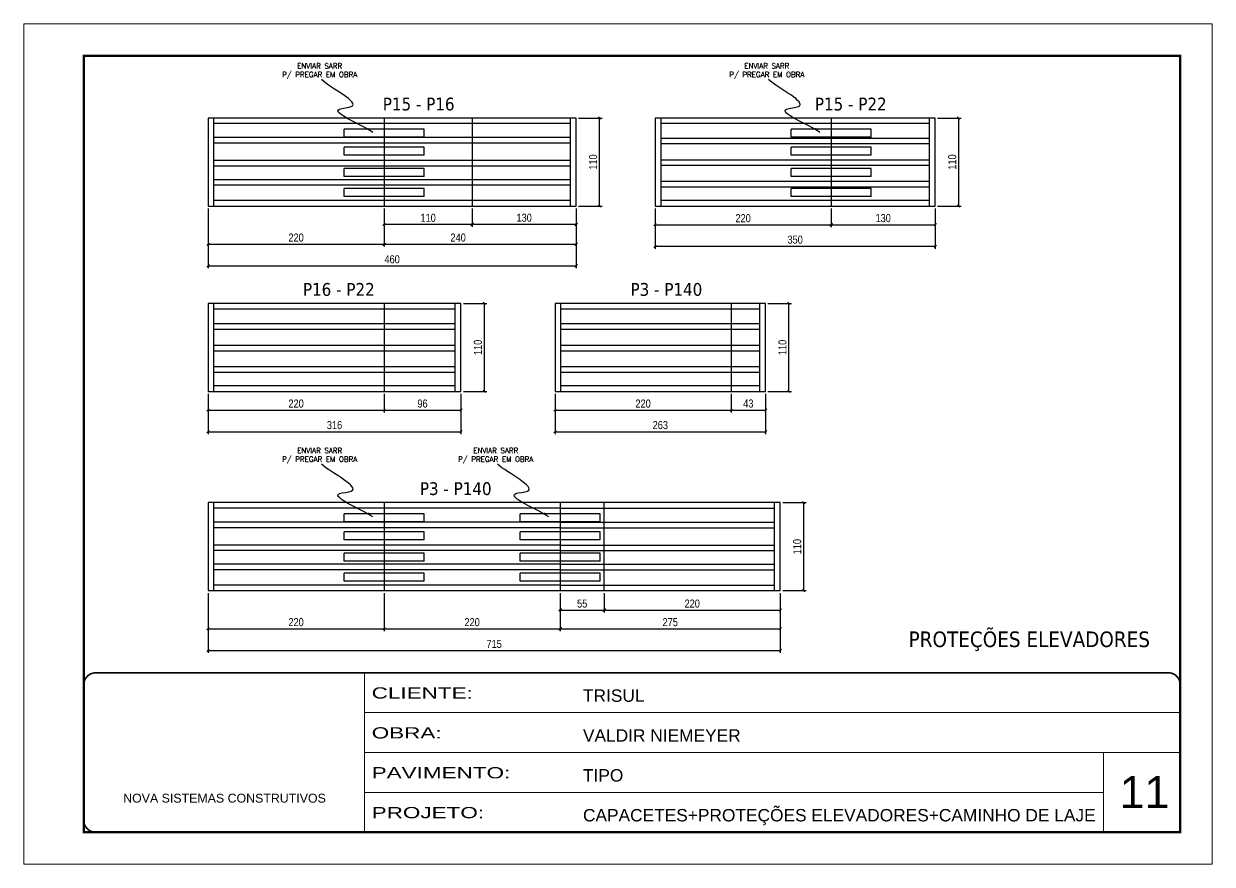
# Model space of a CAD drawing. Extents: x 2451 to 8691, y 515 to 3859.
# Drawn here: x 5621 to 7106, y 515 to 1565 of the extents above; entities that cross this region are included whole.
import ezdxf

# ---------------------------------------------------------------- set-up
doc = ezdxf.new("R2010")
doc.units = 0
doc.linetypes.add('CONTINUO', pattern=[0])
doc.linetypes.add('DASHED', pattern=[0.75, 0.5, -0.25])
for name, color, linetype, lineweight in [('CARIMBO', 255, 'Continuous', 9), ('Folhas', 255, 'Continuous', 9), ('SARRAFO DE PRESSAO', 251, 'DASHED', 9)]:
    doc.layers.add(name, color=color, linetype=linetype, lineweight=lineweight)
for name, color, linetype in [('COTA', 241, 'Continuous'), ('NOMENCLATURA', 7, 'Continuous'), ('Painéis', 200, 'Continuous'), ('PDF_Text', 7, 'Continuous'), ('SARR_2.2x10', 60, 'Continuous'), ('SARR_2.2x7', 40, 'Continuous')]:
    doc.layers.add(name, color=color, linetype=linetype)
doc.styles.add('ARIAL', font='arial.ttf')
doc.styles.add('COTA TECNICA', font='techl___.ttf', dxfattribs={"height": 10})
doc.styles.add('PDF Tahoma', font='tahoma.ttf')
doc.styles.add('ROMANC', font='techb___.ttf', dxfattribs={"height": 2.5})
doc.styles.add('ROMANS', font='romans.shx')
doc.styles.add('ROMAS860', font='ROMAS860.SHX')
doc.styles.add('Tecnologia', font='')
doc.styles.get('Tecnologia').set_extended_font_data('Forgotten Futurist')
doc.dimstyles.new('cota', dxfattribs={"dimtxt": 8.5, "dimasz": 6, "dimexe": 2, "dimexo": 2, "dimgap": 3, "dimtad": 1, "dimdec": 1, "dimzin": 9, "dimdsep": 46, "dimtxsty": 'ROMAS860', "dimblk": 'ARCHTICK', "dimcen": 0.09, "dimclrd": 241, "dimclre": 241, "dimclrt": 2, "dimadec": 0, "dimazin": 2, "dimtfac": 1, "dimtdec": 1, "dimtix": 1, "dimtmove": 0, "dimatfit": 2, "dimfxl": 1, "dimtolj": 1, "dimtzin": 0, "dimlwd": -1, "dimlwe": -1, "dimarcsym": 0})
doc.dimstyles.new('PAINEL', dxfattribs={"dimtxt": 10, "dimasz": 3, "dimexe": 3, "dimexo": 3, "dimgap": 3, "dimtad": 1, "dimdec": 1, "dimzin": 12, "dimdsep": 46, "dimtxsty": 'COTA TECNICA', "dimblk1": 'OBLIQUE', "dimblk2": 'OBLIQUE', "dimsah": 1, "dimcen": 0.9, "dimclrd": 4, "dimclre": 4, "dimclrt": 240, "dimadec": 1, "dimazin": 3, "dimtfac": 1, "dimtdec": 1, "dimtmove": 0, "dimatfit": 3, "dimfxl": 1, "dimtolj": 1, "dimtzin": 12, "dimarcsym": 0})

# ---------------------------------------------------------------- blocks, each defined once
blk = doc.blocks.new('9999999999')
at = {"color": 30, "linetype": 'CONTINUO'}
for p, q in [((98564.6, 34230.2), (98564.6, 34429.4)), ((98564.6, 34379.6), (99584, 34379.6)), ((98564.6, 34329.8), (99488, 34329.8)), ((99584, 34329.8), (99488, 34329.8)), ((99488, 34329.8), (99488, 34230.2)), ((98564.6, 34280), (99488, 34280))]:
    blk.add_line(p, q, dxfattribs=at)
at = {"color": 30, "linetype": 'CONTINUO', "const_width": 2}
blk.add_lwpolyline([(99584, 34230.2), (99584, 34414.4, 0.414214), (99569, 34429.4), (98229, 34429.4, 0.414214), (98214, 34414.4), (98214, 34245.2, 0.414214), (98229, 34230.2), (99584, 34230.2)], format="xyb", dxfattribs=at)
at = {"layer": 'Folhas'}
blk.add_lwpolyline([(98139, 34190.2), (99624, 34190.2), (99624, 35240.2), (98139, 35240.2)], close=True, dxfattribs=at)
at = {"layer": 'Folhas', "color": 30, "const_width": 3}
blk.add_lwpolyline([(98214, 34230.2), (99584, 34230.2), (99584, 35200.2), (98214, 35200.2)], close=True, dxfattribs=at)
at = {"color": 7, "linetype": 'Continuous', "ltscale": 5, "style": 'ARIAL'}
for s, height, p in [('TRISUL', 15.48, (98837.7, 34393.1)), ('VALDIR NIEMEYER', 15.483, (98837.7, 34343.3)), ('TIPO', 15.48, (98837.7, 34293.5)), ('NOVA SISTEMAS CONSTRUTIVOS', 11.059, (98263.2, 34267.2)), ('CAPACETES+PROTEÇÕES ELEVADORES+CAMINHO DE LAJE', 15.483, (98837.7, 34243.7))]:
    blk.add_text(s, height=height, dxfattribs=at).set_placement(p)
at = {"layer": 'Folhas', "color": 7, "style": 'Tecnologia', "width": 1.5}
for s, p in [('CLIENTE:', (98573.7, 34397.2)), ('OBRA:', (98573.7, 34347.3)), ('PAVIMENTO:', (98573.7, 34297.5)), ('PROJETO:', (98573.7, 34247.7))]:
    blk.add_text(s, height=14, dxfattribs=at).set_placement(p)
blk = doc.blocks.new('_Oblique')
at = {"color": 0, "linetype": 'ByBlock', "lineweight": -2}
blk.add_line((-0.5, -0.5), (0.5, 0.5), dxfattribs=at)
blk = doc.blocks.new('*D320')
at = {"layer": 'Defpoints', "color": 4, "linetype": 'ByBlock', "lineweight": -2, "transparency": 16777216}
for p, q in [((6314.7, 1446.8), (6344, 1446.8)), ((6341, 1336.8), (6341, 1446.8)), ((6314.7, 1336.8), (6344, 1336.8))]:
    blk.add_line(p, q, dxfattribs=at)
at = {"layer": 'Defpoints', "color": 0, "linetype": 'ByBlock', "transparency": 16777216}
for p in [(6311.7, 1446.8), (6341, 1446.8), (6311.7, 1336.8)]:
    blk.add_point(p, dxfattribs=at)
at = {"layer": 'Defpoints', "color": 4, "linetype": 'ByBlock', "lineweight": -2, "transparency": 16777216, "xscale": 3, "yscale": 3, "zscale": 3}
for p, rotation in [((6341, 1446.8), 90), ((6341, 1336.8), 270)]:
    blk.add_blockref('_Oblique', p, dxfattribs=dict(at, rotation=rotation))
at = {"layer": 'Defpoints', "color": 240, "linetype": 'ByBlock', "transparency": 16777216, "insert": (6332.9, 1391.8), "char_height": 10, "attachment_point": 5, "rotation": 90, "style": 'COTA TECNICA'}
blk.add_mtext('\\A1;110', dxfattribs=at)
blk = doc.blocks.new('*D496')
at = {"layer": 'Defpoints', "color": 4, "linetype": 'ByBlock', "lineweight": -2, "transparency": 16777216}
for p, q in [((5851.7, 1333.8), (5851.7, 1286.2)), ((6071.7, 1333.8), (6071.7, 1286.2)), ((5851.7, 1289.2), (6071.7, 1289.2))]:
    blk.add_line(p, q, dxfattribs=at)
at = {"layer": 'Defpoints', "color": 0, "linetype": 'ByBlock', "transparency": 16777216}
for p in [(5851.7, 1336.8), (6071.7, 1336.8), (6071.7, 1289.2)]:
    blk.add_point(p, dxfattribs=at)
at = {"layer": 'Defpoints', "color": 4, "linetype": 'ByBlock', "lineweight": -2, "transparency": 16777216, "xscale": 3, "yscale": 3, "zscale": 3, "rotation": 180}
blk.add_blockref('_Oblique', (5851.7, 1289.2), dxfattribs=at)
at = {"layer": 'Defpoints', "color": 4, "linetype": 'ByBlock', "lineweight": -2, "transparency": 16777216, "xscale": 3, "yscale": 3, "zscale": 3}
blk.add_blockref('_Oblique', (6071.7, 1289.2), dxfattribs=at)
at = {"layer": 'Defpoints', "color": 240, "linetype": 'ByBlock', "transparency": 16777216, "insert": (5961.7, 1297.4), "char_height": 10, "attachment_point": 5, "style": 'COTA TECNICA'}
blk.add_mtext('\\A1;220', dxfattribs=at)
blk = doc.blocks.new('*D497')
at = {"layer": 'Defpoints', "color": 4, "linetype": 'ByBlock', "lineweight": -2, "transparency": 16777216}
for p, q in [((6071.7, 1333.8), (6071.7, 1311)), ((6181.7, 1333.8), (6181.7, 1311)), ((6071.7, 1314), (6181.7, 1314))]:
    blk.add_line(p, q, dxfattribs=at)
at = {"layer": 'Defpoints', "color": 0, "linetype": 'ByBlock', "transparency": 16777216}
for p in [(6071.7, 1336.8), (6181.7, 1336.8), (6181.7, 1314)]:
    blk.add_point(p, dxfattribs=at)
at = {"layer": 'Defpoints', "color": 4, "linetype": 'ByBlock', "lineweight": -2, "transparency": 16777216, "xscale": 3, "yscale": 3, "zscale": 3, "rotation": 180}
blk.add_blockref('_Oblique', (6071.7, 1314), dxfattribs=at)
at = {"layer": 'Defpoints', "color": 4, "linetype": 'ByBlock', "lineweight": -2, "transparency": 16777216, "xscale": 3, "yscale": 3, "zscale": 3}
blk.add_blockref('_Oblique', (6181.7, 1314), dxfattribs=at)
at = {"layer": 'Defpoints', "color": 240, "linetype": 'ByBlock', "transparency": 16777216, "insert": (6126.7, 1322.1), "char_height": 10, "attachment_point": 5, "style": 'COTA TECNICA'}
blk.add_mtext('\\A1;110', dxfattribs=at)
blk = doc.blocks.new('*D321')
at = {"layer": 'Defpoints', "color": 4, "linetype": 'ByBlock', "lineweight": -2, "transparency": 16777216}
for p, q in [((6181.7, 1333.8), (6181.7, 1311)), ((6311.7, 1333.8), (6311.7, 1311)), ((6181.7, 1314), (6311.7, 1314))]:
    blk.add_line(p, q, dxfattribs=at)
at = {"layer": 'Defpoints', "color": 0, "linetype": 'ByBlock', "transparency": 16777216}
for p in [(6181.7, 1336.8), (6311.7, 1336.8), (6311.7, 1314)]:
    blk.add_point(p, dxfattribs=at)
at = {"layer": 'Defpoints', "color": 4, "linetype": 'ByBlock', "lineweight": -2, "transparency": 16777216, "xscale": 3, "yscale": 3, "zscale": 3, "rotation": 180}
blk.add_blockref('_Oblique', (6181.7, 1314), dxfattribs=at)
at = {"layer": 'Defpoints', "color": 4, "linetype": 'ByBlock', "lineweight": -2, "transparency": 16777216, "xscale": 3, "yscale": 3, "zscale": 3}
blk.add_blockref('_Oblique', (6311.7, 1314), dxfattribs=at)
at = {"layer": 'Defpoints', "color": 240, "linetype": 'ByBlock', "transparency": 16777216, "insert": (6246.7, 1322.2), "char_height": 10, "attachment_point": 5, "style": 'COTA TECNICA'}
blk.add_mtext('\\A1;130', dxfattribs=at)
blk = doc.blocks.new('*D322')
at = {"layer": 'Defpoints', "color": 4, "linetype": 'ByBlock', "lineweight": -2, "transparency": 16777216}
for p, q in [((6071.7, 1311), (6071.7, 1286.2)), ((6311.7, 1311), (6311.7, 1286.2)), ((6071.7, 1289.2), (6311.7, 1289.2))]:
    blk.add_line(p, q, dxfattribs=at)
at = {"layer": 'Defpoints', "color": 0, "linetype": 'ByBlock', "transparency": 16777216}
for p in [(6071.7, 1314), (6311.7, 1314), (6311.7, 1289.2)]:
    blk.add_point(p, dxfattribs=at)
at = {"layer": 'Defpoints', "color": 4, "linetype": 'ByBlock', "lineweight": -2, "transparency": 16777216, "xscale": 3, "yscale": 3, "zscale": 3, "rotation": 180}
blk.add_blockref('_Oblique', (6071.7, 1289.2), dxfattribs=at)
at = {"layer": 'Defpoints', "color": 4, "linetype": 'ByBlock', "lineweight": -2, "transparency": 16777216, "xscale": 3, "yscale": 3, "zscale": 3}
blk.add_blockref('_Oblique', (6311.7, 1289.2), dxfattribs=at)
at = {"layer": 'Defpoints', "color": 240, "linetype": 'ByBlock', "transparency": 16777216, "insert": (6164.2, 1297.4), "char_height": 10, "attachment_point": 5, "style": 'COTA TECNICA'}
blk.add_mtext('\\A1;240', dxfattribs=at)
blk = doc.blocks.new('*D498')
at = {"layer": 'Defpoints', "color": 4, "linetype": 'ByBlock', "lineweight": -2, "transparency": 16777216}
for p, q in [((5851.7, 1333.8), (5851.7, 1259.1)), ((6311.7, 1333.8), (6311.7, 1259.1)), ((5851.7, 1262.1), (6311.7, 1262.1))]:
    blk.add_line(p, q, dxfattribs=at)
at = {"layer": 'Defpoints', "color": 0, "linetype": 'ByBlock', "transparency": 16777216}
for p in [(5851.7, 1336.8), (6311.7, 1336.8), (6311.7, 1262.1)]:
    blk.add_point(p, dxfattribs=at)
at = {"layer": 'Defpoints', "color": 4, "linetype": 'ByBlock', "lineweight": -2, "transparency": 16777216, "xscale": 3, "yscale": 3, "zscale": 3, "rotation": 180}
blk.add_blockref('_Oblique', (5851.7, 1262.1), dxfattribs=at)
at = {"layer": 'Defpoints', "color": 4, "linetype": 'ByBlock', "lineweight": -2, "transparency": 16777216, "xscale": 3, "yscale": 3, "zscale": 3}
blk.add_blockref('_Oblique', (6311.7, 1262.1), dxfattribs=at)
at = {"layer": 'Defpoints', "color": 240, "linetype": 'ByBlock', "transparency": 16777216, "insert": (6081.7, 1270.2), "char_height": 10, "attachment_point": 5, "style": 'COTA TECNICA'}
blk.add_mtext('\\A1;460', dxfattribs=at)
blk = doc.blocks.new('_ArchTick')
at = {"color": 0, "linetype": 'ByBlock', "const_width": 0.15}
blk.add_lwpolyline([(-0.5, -0.5), (0.5, 0.5)], dxfattribs=at)
blk = doc.blocks.new('*D323')
at = {"layer": 'Defpoints', "color": 4, "linetype": 'ByBlock', "lineweight": -2, "transparency": 16777216}
for p, q in [((6763.3, 1446.8), (6792.7, 1446.8)), ((6789.7, 1336.8), (6789.7, 1446.8)), ((6763.3, 1336.8), (6792.7, 1336.8))]:
    blk.add_line(p, q, dxfattribs=at)
at = {"layer": 'Defpoints', "color": 0, "linetype": 'ByBlock', "transparency": 16777216}
for p in [(6760.3, 1446.8), (6789.7, 1446.8), (6760.3, 1336.8)]:
    blk.add_point(p, dxfattribs=at)
at = {"layer": 'Defpoints', "color": 4, "linetype": 'ByBlock', "lineweight": -2, "transparency": 16777216, "xscale": 3, "yscale": 3, "zscale": 3}
for p, rotation in [((6789.7, 1446.8), 90), ((6789.7, 1336.8), 270)]:
    blk.add_blockref('_Oblique', p, dxfattribs=dict(at, rotation=rotation))
at = {"layer": 'Defpoints', "color": 240, "linetype": 'ByBlock', "transparency": 16777216, "insert": (6781.6, 1391.8), "char_height": 10, "attachment_point": 5, "rotation": 90, "style": 'COTA TECNICA'}
blk.add_mtext('\\A1;110', dxfattribs=at)
blk = doc.blocks.new('*D573')
at = {"layer": 'Defpoints', "color": 4, "linetype": 'ByBlock', "lineweight": -2, "transparency": 16777216}
for p, q in [((6410.3, 1333.8), (6410.3, 1283.5)), ((6760.3, 1333.8), (6760.3, 1283.5)), ((6410.3, 1286.5), (6760.3, 1286.5))]:
    blk.add_line(p, q, dxfattribs=at)
at = {"layer": 'Defpoints', "color": 0, "linetype": 'ByBlock', "transparency": 16777216}
for p in [(6410.3, 1336.8), (6760.3, 1336.8), (6760.3, 1286.5)]:
    blk.add_point(p, dxfattribs=at)
at = {"layer": 'Defpoints', "color": 4, "linetype": 'ByBlock', "lineweight": -2, "transparency": 16777216, "xscale": 3, "yscale": 3, "zscale": 3, "rotation": 180}
blk.add_blockref('_Oblique', (6410.3, 1286.5), dxfattribs=at)
at = {"layer": 'Defpoints', "color": 4, "linetype": 'ByBlock', "lineweight": -2, "transparency": 16777216, "xscale": 3, "yscale": 3, "zscale": 3}
blk.add_blockref('_Oblique', (6760.3, 1286.5), dxfattribs=at)
at = {"layer": 'Defpoints', "color": 240, "linetype": 'ByBlock', "transparency": 16777216, "insert": (6585.3, 1294.8), "char_height": 10, "attachment_point": 5, "style": 'COTA TECNICA'}
blk.add_mtext('\\A1;350', dxfattribs=at)
blk = doc.blocks.new('*D324')
at = {"layer": 'Defpoints', "color": 4, "linetype": 'ByBlock', "lineweight": -2, "transparency": 16777216}
for p, q in [((6630.3, 1333.8), (6630.3, 1310.5)), ((6760.3, 1333.8), (6760.3, 1310.5)), ((6630.3, 1313.5), (6760.3, 1313.5))]:
    blk.add_line(p, q, dxfattribs=at)
at = {"layer": 'Defpoints', "color": 0, "linetype": 'ByBlock', "transparency": 16777216}
for p in [(6630.3, 1336.8), (6760.3, 1336.8), (6760.3, 1313.5)]:
    blk.add_point(p, dxfattribs=at)
at = {"layer": 'Defpoints', "color": 4, "linetype": 'ByBlock', "lineweight": -2, "transparency": 16777216, "xscale": 3, "yscale": 3, "zscale": 3, "rotation": 180}
blk.add_blockref('_Oblique', (6630.3, 1313.5), dxfattribs=at)
at = {"layer": 'Defpoints', "color": 4, "linetype": 'ByBlock', "lineweight": -2, "transparency": 16777216, "xscale": 3, "yscale": 3, "zscale": 3}
blk.add_blockref('_Oblique', (6760.3, 1313.5), dxfattribs=at)
at = {"layer": 'Defpoints', "color": 240, "linetype": 'ByBlock', "transparency": 16777216, "insert": (6695.3, 1321.7), "char_height": 10, "attachment_point": 5, "style": 'COTA TECNICA'}
blk.add_mtext('\\A1;130', dxfattribs=at)
blk = doc.blocks.new('*D325')
at = {"layer": 'Defpoints', "color": 4, "linetype": 'ByBlock', "lineweight": -2, "transparency": 16777216}
for p, q in [((6410.3, 1333.8), (6410.3, 1310.5)), ((6630.3, 1333.8), (6630.3, 1310.5)), ((6410.3, 1313.5), (6630.3, 1313.5))]:
    blk.add_line(p, q, dxfattribs=at)
at = {"layer": 'Defpoints', "color": 0, "linetype": 'ByBlock', "transparency": 16777216}
for p in [(6410.3, 1336.8), (6630.3, 1336.8), (6630.3, 1313.5)]:
    blk.add_point(p, dxfattribs=at)
at = {"layer": 'Defpoints', "color": 4, "linetype": 'ByBlock', "lineweight": -2, "transparency": 16777216, "xscale": 3, "yscale": 3, "zscale": 3, "rotation": 180}
blk.add_blockref('_Oblique', (6410.3, 1313.5), dxfattribs=at)
at = {"layer": 'Defpoints', "color": 4, "linetype": 'ByBlock', "lineweight": -2, "transparency": 16777216, "xscale": 3, "yscale": 3, "zscale": 3}
blk.add_blockref('_Oblique', (6630.3, 1313.5), dxfattribs=at)
at = {"layer": 'Defpoints', "color": 240, "linetype": 'ByBlock', "transparency": 16777216, "insert": (6520.3, 1321.6), "char_height": 10, "attachment_point": 5, "style": 'COTA TECNICA'}
blk.add_mtext('\\A1;220', dxfattribs=at)
blk = doc.blocks.new('*D326')
at = {"layer": 'Defpoints', "color": 4, "linetype": 'ByBlock', "lineweight": -2, "transparency": 16777216}
for p, q in [((6170.7, 1215.2), (6200, 1215.2)), ((6197, 1105.2), (6197, 1215.2)), ((6170.7, 1105.2), (6200, 1105.2))]:
    blk.add_line(p, q, dxfattribs=at)
at = {"layer": 'Defpoints', "color": 0, "linetype": 'ByBlock', "transparency": 16777216}
for p in [(6167.7, 1215.2), (6197, 1215.2), (6167.7, 1105.2)]:
    blk.add_point(p, dxfattribs=at)
at = {"layer": 'Defpoints', "color": 4, "linetype": 'ByBlock', "lineweight": -2, "transparency": 16777216, "xscale": 3, "yscale": 3, "zscale": 3}
for p, rotation in [((6197, 1215.2), 90), ((6197, 1105.2), 270)]:
    blk.add_blockref('_Oblique', p, dxfattribs=dict(at, rotation=rotation))
at = {"layer": 'Defpoints', "color": 240, "linetype": 'ByBlock', "transparency": 16777216, "insert": (6188.9, 1160.2), "char_height": 10, "attachment_point": 5, "rotation": 90, "style": 'COTA TECNICA'}
blk.add_mtext('\\A1;110', dxfattribs=at)
blk = doc.blocks.new('*D574')
at = {"layer": 'Defpoints', "color": 4, "linetype": 'ByBlock', "lineweight": -2, "transparency": 16777216}
for p, q in [((5851.7, 1102.2), (5851.7, 1051.9)), ((6167.7, 1102.2), (6167.7, 1051.9)), ((5851.7, 1054.9), (6167.7, 1054.9))]:
    blk.add_line(p, q, dxfattribs=at)
at = {"layer": 'Defpoints', "color": 0, "linetype": 'ByBlock', "transparency": 16777216}
for p in [(5851.7, 1105.2), (6167.7, 1105.2), (6167.7, 1054.9)]:
    blk.add_point(p, dxfattribs=at)
at = {"layer": 'Defpoints', "color": 4, "linetype": 'ByBlock', "lineweight": -2, "transparency": 16777216, "xscale": 3, "yscale": 3, "zscale": 3, "rotation": 180}
blk.add_blockref('_Oblique', (5851.7, 1054.9), dxfattribs=at)
at = {"layer": 'Defpoints', "color": 4, "linetype": 'ByBlock', "lineweight": -2, "transparency": 16777216, "xscale": 3, "yscale": 3, "zscale": 3}
blk.add_blockref('_Oblique', (6167.7, 1054.9), dxfattribs=at)
at = {"layer": 'Defpoints', "color": 240, "linetype": 'ByBlock', "transparency": 16777216, "insert": (6009.7, 1063.1), "char_height": 10, "attachment_point": 5, "style": 'COTA TECNICA'}
blk.add_mtext('\\A1;316', dxfattribs=at)
blk = doc.blocks.new('*D327')
at = {"layer": 'Defpoints', "color": 4, "linetype": 'ByBlock', "lineweight": -2, "transparency": 16777216}
for p, q in [((6071.7, 1102.2), (6071.7, 1078.9)), ((6167.7, 1102.2), (6167.7, 1078.9)), ((6071.7, 1081.9), (6167.7, 1081.9))]:
    blk.add_line(p, q, dxfattribs=at)
at = {"layer": 'Defpoints', "color": 0, "linetype": 'ByBlock', "transparency": 16777216}
for p in [(6071.7, 1105.2), (6167.7, 1105.2), (6167.7, 1081.9)]:
    blk.add_point(p, dxfattribs=at)
at = {"layer": 'Defpoints', "color": 4, "linetype": 'ByBlock', "lineweight": -2, "transparency": 16777216, "xscale": 3, "yscale": 3, "zscale": 3, "rotation": 180}
blk.add_blockref('_Oblique', (6071.7, 1081.9), dxfattribs=at)
at = {"layer": 'Defpoints', "color": 4, "linetype": 'ByBlock', "lineweight": -2, "transparency": 16777216, "xscale": 3, "yscale": 3, "zscale": 3}
blk.add_blockref('_Oblique', (6167.7, 1081.9), dxfattribs=at)
at = {"layer": 'Defpoints', "color": 240, "linetype": 'ByBlock', "transparency": 16777216, "insert": (6119.7, 1090), "char_height": 10, "attachment_point": 5, "style": 'COTA TECNICA'}
blk.add_mtext('\\A1;96', dxfattribs=at)
blk = doc.blocks.new('*D328')
at = {"layer": 'Defpoints', "color": 4, "linetype": 'ByBlock', "lineweight": -2, "transparency": 16777216}
for p, q in [((5851.7, 1102.2), (5851.7, 1078.9)), ((6071.7, 1102.2), (6071.7, 1078.9)), ((5851.7, 1081.9), (6071.7, 1081.9))]:
    blk.add_line(p, q, dxfattribs=at)
at = {"layer": 'Defpoints', "color": 0, "linetype": 'ByBlock', "transparency": 16777216}
for p in [(5851.7, 1105.2), (6071.7, 1105.2), (6071.7, 1081.9)]:
    blk.add_point(p, dxfattribs=at)
at = {"layer": 'Defpoints', "color": 4, "linetype": 'ByBlock', "lineweight": -2, "transparency": 16777216, "xscale": 3, "yscale": 3, "zscale": 3, "rotation": 180}
blk.add_blockref('_Oblique', (5851.7, 1081.9), dxfattribs=at)
at = {"layer": 'Defpoints', "color": 4, "linetype": 'ByBlock', "lineweight": -2, "transparency": 16777216, "xscale": 3, "yscale": 3, "zscale": 3}
blk.add_blockref('_Oblique', (6071.7, 1081.9), dxfattribs=at)
at = {"layer": 'Defpoints', "color": 240, "linetype": 'ByBlock', "transparency": 16777216, "insert": (5961.7, 1090), "char_height": 10, "attachment_point": 5, "style": 'COTA TECNICA'}
blk.add_mtext('\\A1;220', dxfattribs=at)
blk = doc.blocks.new('*D329')
at = {"layer": 'Defpoints', "color": 4, "linetype": 'ByBlock', "lineweight": -2, "transparency": 16777216}
for p, q in [((6551.3, 1215.2), (6580.6, 1215.2)), ((6577.6, 1105.2), (6577.6, 1215.2)), ((6551.3, 1105.2), (6580.6, 1105.2))]:
    blk.add_line(p, q, dxfattribs=at)
at = {"layer": 'Defpoints', "color": 0, "linetype": 'ByBlock', "transparency": 16777216}
for p in [(6548.3, 1215.2), (6577.6, 1215.2), (6548.3, 1105.2)]:
    blk.add_point(p, dxfattribs=at)
at = {"layer": 'Defpoints', "color": 4, "linetype": 'ByBlock', "lineweight": -2, "transparency": 16777216, "xscale": 3, "yscale": 3, "zscale": 3}
for p, rotation in [((6577.6, 1215.2), 90), ((6577.6, 1105.2), 270)]:
    blk.add_blockref('_Oblique', p, dxfattribs=dict(at, rotation=rotation))
at = {"layer": 'Defpoints', "color": 240, "linetype": 'ByBlock', "transparency": 16777216, "insert": (6569.5, 1160.2), "char_height": 10, "attachment_point": 5, "rotation": 90, "style": 'COTA TECNICA'}
blk.add_mtext('\\A1;110', dxfattribs=at)
blk = doc.blocks.new('*D575')
at = {"layer": 'Defpoints', "color": 4, "linetype": 'ByBlock', "lineweight": -2, "transparency": 16777216}
for p, q in [((6285.3, 1102.2), (6285.3, 1051.9)), ((6548.3, 1102.2), (6548.3, 1051.9)), ((6285.3, 1054.9), (6548.3, 1054.9))]:
    blk.add_line(p, q, dxfattribs=at)
at = {"layer": 'Defpoints', "color": 0, "linetype": 'ByBlock', "transparency": 16777216}
for p in [(6285.3, 1105.2), (6548.3, 1105.2), (6548.3, 1054.9)]:
    blk.add_point(p, dxfattribs=at)
at = {"layer": 'Defpoints', "color": 4, "linetype": 'ByBlock', "lineweight": -2, "transparency": 16777216, "xscale": 3, "yscale": 3, "zscale": 3, "rotation": 180}
blk.add_blockref('_Oblique', (6285.3, 1054.9), dxfattribs=at)
at = {"layer": 'Defpoints', "color": 4, "linetype": 'ByBlock', "lineweight": -2, "transparency": 16777216, "xscale": 3, "yscale": 3, "zscale": 3}
blk.add_blockref('_Oblique', (6548.3, 1054.9), dxfattribs=at)
at = {"layer": 'Defpoints', "color": 240, "linetype": 'ByBlock', "transparency": 16777216, "insert": (6416.8, 1063.1), "char_height": 10, "attachment_point": 5, "style": 'COTA TECNICA'}
blk.add_mtext('\\A1;263', dxfattribs=at)
blk = doc.blocks.new('*D330')
at = {"layer": 'Defpoints', "color": 4, "linetype": 'ByBlock', "lineweight": -2, "transparency": 16777216}
for p, q in [((6505.3, 1102.2), (6505.3, 1078.9)), ((6548.3, 1102.2), (6548.3, 1078.9)), ((6505.3, 1081.9), (6548.3, 1081.9))]:
    blk.add_line(p, q, dxfattribs=at)
at = {"layer": 'Defpoints', "color": 0, "linetype": 'ByBlock', "transparency": 16777216}
for p in [(6505.3, 1105.2), (6548.3, 1105.2), (6548.3, 1081.9)]:
    blk.add_point(p, dxfattribs=at)
at = {"layer": 'Defpoints', "color": 4, "linetype": 'ByBlock', "lineweight": -2, "transparency": 16777216, "xscale": 3, "yscale": 3, "zscale": 3, "rotation": 180}
blk.add_blockref('_Oblique', (6505.3, 1081.9), dxfattribs=at)
at = {"layer": 'Defpoints', "color": 4, "linetype": 'ByBlock', "lineweight": -2, "transparency": 16777216, "xscale": 3, "yscale": 3, "zscale": 3}
blk.add_blockref('_Oblique', (6548.3, 1081.9), dxfattribs=at)
at = {"layer": 'Defpoints', "color": 240, "linetype": 'ByBlock', "transparency": 16777216, "insert": (6526.8, 1090.1), "char_height": 10, "attachment_point": 5, "style": 'COTA TECNICA'}
blk.add_mtext('\\A1;43', dxfattribs=at)
blk = doc.blocks.new('*D331')
at = {"layer": 'Defpoints', "color": 4, "linetype": 'ByBlock', "lineweight": -2, "transparency": 16777216}
for p, q in [((6285.3, 1102.2), (6285.3, 1078.9)), ((6505.3, 1102.2), (6505.3, 1078.9)), ((6285.3, 1081.9), (6505.3, 1081.9))]:
    blk.add_line(p, q, dxfattribs=at)
at = {"layer": 'Defpoints', "color": 0, "linetype": 'ByBlock', "transparency": 16777216}
for p in [(6285.3, 1105.2), (6505.3, 1105.2), (6505.3, 1081.9)]:
    blk.add_point(p, dxfattribs=at)
at = {"layer": 'Defpoints', "color": 4, "linetype": 'ByBlock', "lineweight": -2, "transparency": 16777216, "xscale": 3, "yscale": 3, "zscale": 3, "rotation": 180}
blk.add_blockref('_Oblique', (6285.3, 1081.9), dxfattribs=at)
at = {"layer": 'Defpoints', "color": 4, "linetype": 'ByBlock', "lineweight": -2, "transparency": 16777216, "xscale": 3, "yscale": 3, "zscale": 3}
blk.add_blockref('_Oblique', (6505.3, 1081.9), dxfattribs=at)
at = {"layer": 'Defpoints', "color": 240, "linetype": 'ByBlock', "transparency": 16777216, "insert": (6395.3, 1090), "char_height": 10, "attachment_point": 5, "style": 'COTA TECNICA'}
blk.add_mtext('\\A1;220', dxfattribs=at)
blk = doc.blocks.new('*D332')
at = {"layer": 'Defpoints', "color": 4, "linetype": 'ByBlock', "lineweight": -2, "transparency": 16777216}
for p, q in [((6569.7, 966.3), (6599, 966.3)), ((6596, 856.3), (6596, 966.3)), ((6569.7, 856.3), (6599, 856.3))]:
    blk.add_line(p, q, dxfattribs=at)
at = {"layer": 'Defpoints', "color": 0, "linetype": 'ByBlock', "transparency": 16777216}
for p in [(6566.7, 966.3), (6596, 966.3), (6566.7, 856.3)]:
    blk.add_point(p, dxfattribs=at)
at = {"layer": 'Defpoints', "color": 4, "linetype": 'ByBlock', "lineweight": -2, "transparency": 16777216, "xscale": 3, "yscale": 3, "zscale": 3}
for p, rotation in [((6596, 966.3), 90), ((6596, 856.3), 270)]:
    blk.add_blockref('_Oblique', p, dxfattribs=dict(at, rotation=rotation))
at = {"layer": 'Defpoints', "color": 240, "linetype": 'ByBlock', "transparency": 16777216, "insert": (6587.9, 911.3), "char_height": 10, "attachment_point": 5, "rotation": 90, "style": 'COTA TECNICA'}
blk.add_mtext('\\A1;110', dxfattribs=at)
blk = doc.blocks.new('*D576')
at = {"layer": 'Defpoints', "color": 4, "linetype": 'ByBlock', "lineweight": -2, "transparency": 16777216}
for p, q in [((5851.7, 853.3), (5851.7, 805.8)), ((6071.7, 853.3), (6071.7, 805.8)), ((5851.7, 808.8), (6071.7, 808.8))]:
    blk.add_line(p, q, dxfattribs=at)
at = {"layer": 'Defpoints', "color": 0, "linetype": 'ByBlock', "transparency": 16777216}
for p in [(5851.7, 856.3), (6071.7, 856.3), (6071.7, 808.8)]:
    blk.add_point(p, dxfattribs=at)
at = {"layer": 'Defpoints', "color": 4, "linetype": 'ByBlock', "lineweight": -2, "transparency": 16777216, "xscale": 3, "yscale": 3, "zscale": 3, "rotation": 180}
blk.add_blockref('_Oblique', (5851.7, 808.8), dxfattribs=at)
at = {"layer": 'Defpoints', "color": 4, "linetype": 'ByBlock', "lineweight": -2, "transparency": 16777216, "xscale": 3, "yscale": 3, "zscale": 3}
blk.add_blockref('_Oblique', (6071.7, 808.8), dxfattribs=at)
at = {"layer": 'Defpoints', "color": 240, "linetype": 'ByBlock', "transparency": 16777216, "insert": (5961.7, 816.9), "char_height": 10, "attachment_point": 5, "style": 'COTA TECNICA'}
blk.add_mtext('\\A1;220', dxfattribs=at)
blk = doc.blocks.new('*D499')
at = {"layer": 'Defpoints', "color": 4, "linetype": 'ByBlock', "lineweight": -2, "transparency": 16777216}
for p, q in [((5851.7, 853.3), (5851.7, 778.6)), ((6566.7, 853.3), (6566.7, 778.6)), ((5851.7, 781.6), (6566.7, 781.6))]:
    blk.add_line(p, q, dxfattribs=at)
at = {"layer": 'Defpoints', "color": 0, "linetype": 'ByBlock', "transparency": 16777216}
for p in [(5851.7, 856.3), (6566.7, 856.3), (6566.7, 781.6)]:
    blk.add_point(p, dxfattribs=at)
at = {"layer": 'Defpoints', "color": 4, "linetype": 'ByBlock', "lineweight": -2, "transparency": 16777216, "xscale": 3, "yscale": 3, "zscale": 3, "rotation": 180}
blk.add_blockref('_Oblique', (5851.7, 781.6), dxfattribs=at)
at = {"layer": 'Defpoints', "color": 4, "linetype": 'ByBlock', "lineweight": -2, "transparency": 16777216, "xscale": 3, "yscale": 3, "zscale": 3}
blk.add_blockref('_Oblique', (6566.7, 781.6), dxfattribs=at)
at = {"layer": 'Defpoints', "color": 240, "linetype": 'ByBlock', "transparency": 16777216, "insert": (6209.2, 789.7), "char_height": 10, "attachment_point": 5, "style": 'COTA TECNICA'}
blk.add_mtext('\\A1;715', dxfattribs=at)
blk = doc.blocks.new('*D500')
at = {"layer": 'COTA', "color": 4, "linetype": 'ByBlock', "lineweight": -2, "transparency": 16777216}
for p, q in [((6071.7, 853.3), (6071.7, 805.8)), ((6291.7, 853.3), (6291.7, 805.8)), ((6071.7, 808.8), (6291.7, 808.8))]:
    blk.add_line(p, q, dxfattribs=at)
at = {"layer": 'Defpoints', "color": 0, "linetype": 'ByBlock', "transparency": 16777216}
for p in [(6071.7, 856.3), (6291.7, 856.3), (6291.7, 808.8)]:
    blk.add_point(p, dxfattribs=at)
at = {"layer": 'COTA', "color": 4, "linetype": 'ByBlock', "lineweight": -2, "transparency": 16777216, "xscale": 3, "yscale": 3, "zscale": 3, "rotation": 180}
blk.add_blockref('_Oblique', (6071.7, 808.8), dxfattribs=at)
at = {"layer": 'COTA', "color": 4, "linetype": 'ByBlock', "lineweight": -2, "transparency": 16777216, "xscale": 3, "yscale": 3, "zscale": 3}
blk.add_blockref('_Oblique', (6291.7, 808.8), dxfattribs=at)
at = {"layer": 'COTA', "color": 240, "linetype": 'ByBlock', "transparency": 16777216, "insert": (6181.7, 816.9), "char_height": 10, "attachment_point": 5, "style": 'COTA TECNICA'}
blk.add_mtext('\\A1;220', dxfattribs=at)
blk = doc.blocks.new('*D501')
at = {"layer": 'COTA', "color": 4, "linetype": 'ByBlock', "lineweight": -2, "transparency": 16777216}
for p, q in [((6291.7, 853.3), (6291.7, 805.8)), ((6566.7, 853.3), (6566.7, 805.8)), ((6291.7, 808.8), (6566.7, 808.8))]:
    blk.add_line(p, q, dxfattribs=at)
at = {"layer": 'Defpoints', "color": 0, "linetype": 'ByBlock', "transparency": 16777216}
for p in [(6291.7, 856.3), (6566.7, 856.3), (6566.7, 808.8)]:
    blk.add_point(p, dxfattribs=at)
at = {"layer": 'COTA', "color": 4, "linetype": 'ByBlock', "lineweight": -2, "transparency": 16777216, "xscale": 3, "yscale": 3, "zscale": 3, "rotation": 180}
blk.add_blockref('_Oblique', (6291.7, 808.8), dxfattribs=at)
at = {"layer": 'COTA', "color": 4, "linetype": 'ByBlock', "lineweight": -2, "transparency": 16777216, "xscale": 3, "yscale": 3, "zscale": 3}
blk.add_blockref('_Oblique', (6566.7, 808.8), dxfattribs=at)
at = {"layer": 'COTA', "color": 240, "linetype": 'ByBlock', "transparency": 16777216, "insert": (6429.2, 816.9), "char_height": 10, "attachment_point": 5, "style": 'COTA TECNICA'}
blk.add_mtext('\\A1;275', dxfattribs=at)
blk = doc.blocks.new('*D502')
at = {"layer": 'COTA', "color": 4, "linetype": 'ByBlock', "lineweight": -2, "transparency": 16777216}
for p, q in [((6291.7, 853.3), (6291.7, 829)), ((6346.7, 853.3), (6346.7, 829)), ((6291.7, 832), (6346.7, 832))]:
    blk.add_line(p, q, dxfattribs=at)
at = {"layer": 'Defpoints', "color": 0, "linetype": 'ByBlock', "transparency": 16777216}
for p in [(6291.7, 856.3), (6346.7, 856.3), (6346.7, 832)]:
    blk.add_point(p, dxfattribs=at)
at = {"layer": 'COTA', "color": 4, "linetype": 'ByBlock', "lineweight": -2, "transparency": 16777216, "xscale": 3, "yscale": 3, "zscale": 3, "rotation": 180}
blk.add_blockref('_Oblique', (6291.7, 832), dxfattribs=at)
at = {"layer": 'COTA', "color": 4, "linetype": 'ByBlock', "lineweight": -2, "transparency": 16777216, "xscale": 3, "yscale": 3, "zscale": 3}
blk.add_blockref('_Oblique', (6346.7, 832), dxfattribs=at)
at = {"layer": 'COTA', "color": 240, "linetype": 'ByBlock', "transparency": 16777216, "insert": (6319.2, 840.1), "char_height": 10, "attachment_point": 5, "style": 'COTA TECNICA'}
blk.add_mtext('\\A1;55', dxfattribs=at)
blk = doc.blocks.new('*D503')
at = {"layer": 'COTA', "color": 4, "linetype": 'ByBlock', "lineweight": -2, "transparency": 16777216}
for p, q in [((6346.7, 853.3), (6346.7, 829)), ((6566.7, 853.3), (6566.7, 829)), ((6346.7, 832), (6566.7, 832))]:
    blk.add_line(p, q, dxfattribs=at)
at = {"layer": 'Defpoints', "color": 0, "linetype": 'ByBlock', "transparency": 16777216}
for p in [(6346.7, 856.3), (6566.7, 856.3), (6566.7, 832)]:
    blk.add_point(p, dxfattribs=at)
at = {"layer": 'COTA', "color": 4, "linetype": 'ByBlock', "lineweight": -2, "transparency": 16777216, "xscale": 3, "yscale": 3, "zscale": 3, "rotation": 180}
blk.add_blockref('_Oblique', (6346.7, 832), dxfattribs=at)
at = {"layer": 'COTA', "color": 4, "linetype": 'ByBlock', "lineweight": -2, "transparency": 16777216, "xscale": 3, "yscale": 3, "zscale": 3}
blk.add_blockref('_Oblique', (6566.7, 832), dxfattribs=at)
at = {"layer": 'COTA', "color": 240, "linetype": 'ByBlock', "transparency": 16777216, "insert": (6456.7, 840.1), "char_height": 10, "attachment_point": 5, "style": 'COTA TECNICA'}
blk.add_mtext('\\A1;220', dxfattribs=at)
blk = doc.blocks.new('A$Ca4590912')
at = {"layer": 'COTA', "color": 2, "insert": (23.4, 76.6), "char_height": 6.5, "attachment_point": 5, "style": 'ROMANS'}
blk.add_mtext('ENVIAR SARR\\PP/ PREGAR EM OBRA', dxfattribs=at)
at = {"layer": 'COTA', "path_type": 1}
blk.add_leader([(89.7, 0), (48.3, 29.2), (62.9, 32.3), (25.5, 66)], dimstyle='cota', override={"dimasz": 8, "dimtad": 0}, dxfattribs=at)

msp = doc.modelspace()

# ---------------------------------------------------------------- linework, layer by layer
at = {"layer": 'Painéis'}
for p, q in [((5851.67, 1446.79), (5851.67, 1336.79)), ((6311.67, 1446.79), (5851.67, 1446.79)), ((6071.67, 1446.79), (6071.67, 1336.79)), ((6181.67, 1446.79), (6181.67, 1336.79)), ((6311.67, 1336.79), (6311.67, 1446.79)), ((6410.34, 1446.79), (6410.34, 1336.79)), ((6760.34, 1446.79), (6410.34, 1446.79)), ((6630.34, 1446.79), (6630.34, 1336.79)), ((6760.34, 1336.79), (6760.34, 1446.79)), ((5851.67, 1336.79), (6311.67, 1336.79)), ((6410.34, 1336.79), (6760.34, 1336.79)), ((5851.67, 1215.19), (5851.67, 1105.19)), ((6167.67, 1215.19), (5851.67, 1215.19)), ((6071.67, 1215.19), (6071.67, 1105.19)), ((6167.67, 1105.19), (6167.67, 1215.19)), ((6285.26, 1215.19), (6285.26, 1105.19)), ((6548.26, 1215.19), (6285.26, 1215.19)), ((6505.26, 1215.19), (6505.26, 1105.19)), ((6548.26, 1105.19), (6548.26, 1215.19)), ((5851.67, 1105.19), (6167.67, 1105.19)), ((6285.26, 1105.19), (6548.26, 1105.19)), ((5851.67, 966.32), (5851.67, 856.32)), ((6566.67, 966.32), (5851.67, 966.32)), ((6071.67, 966.32), (6071.67, 856.32)), ((6291.67, 966.32), (6291.67, 856.32)), ((6346.67, 856.32), (6346.67, 966.32)), ((6566.67, 856.32), (6566.67, 966.32)), ((5851.67, 856.32), (6566.67, 856.32))]:
    msp.add_line(p, q, dxfattribs=at)
at = {"layer": 'SARR_2.2x10'}
for p, q in [((6121.66, 1432.7), (6021.66, 1432.7)), ((6021.66, 1422.7), (6021.66, 1432.7)), ((6121.66, 1422.7), (6121.66, 1432.7)), ((6680.33, 1432.7), (6580.33, 1432.7)), ((6580.33, 1422.7), (6580.33, 1432.7)), ((6680.33, 1422.7), (6680.33, 1432.7)), ((6121.66, 1422.7), (6021.66, 1422.7)), ((6680.33, 1422.7), (6580.33, 1422.7)), ((6121.66, 1410.18), (6021.66, 1410.18)), ((6021.66, 1400.18), (6021.66, 1410.18)), ((6121.66, 1400.18), (6021.66, 1400.18)), ((6121.66, 1400.18), (6121.66, 1410.18)), ((6680.33, 1410.18), (6580.33, 1410.18)), ((6580.33, 1400.18), (6580.33, 1410.18)), ((6680.33, 1400.18), (6580.33, 1400.18)), ((6680.33, 1400.18), (6680.33, 1410.18)), ((6121.66, 1383.68), (6021.66, 1383.68)), ((6021.66, 1373.68), (6021.66, 1383.68)), ((6121.66, 1373.68), (6121.66, 1383.68)), ((6680.33, 1383.68), (6580.33, 1383.68)), ((6580.33, 1373.68), (6580.33, 1383.68)), ((6680.33, 1373.68), (6680.33, 1383.68)), ((6121.66, 1373.68), (6021.66, 1373.68)), ((6680.33, 1373.68), (6580.33, 1373.68)), ((6121.66, 1358.68), (6021.66, 1358.68)), ((6021.66, 1348.68), (6021.66, 1358.68)), ((6121.66, 1348.68), (6121.66, 1358.68)), ((6680.33, 1358.68), (6580.33, 1358.68)), ((6580.33, 1348.68), (6580.33, 1358.68)), ((6680.33, 1348.68), (6680.33, 1358.68)), ((6121.66, 1348.68), (6021.66, 1348.68)), ((6680.33, 1348.68), (6580.33, 1348.68)), ((6121.66, 952.24), (6021.66, 952.24)), ((6021.66, 942.24), (6021.66, 952.24)), ((6121.66, 942.24), (6121.66, 952.24)), ((6341.66, 952.24), (6241.66, 952.24)), ((6241.66, 942.24), (6241.66, 952.24)), ((6341.66, 942.24), (6341.66, 952.24)), ((6121.66, 942.24), (6021.66, 942.24)), ((6341.66, 942.24), (6241.66, 942.24)), ((6121.66, 929.72), (6021.66, 929.72)), ((6021.66, 919.72), (6021.66, 929.72)), ((6121.66, 919.72), (6121.66, 929.72)), ((6341.66, 929.72), (6241.66, 929.72)), ((6241.66, 919.72), (6241.66, 929.72)), ((6341.66, 919.72), (6341.66, 929.72)), ((6121.66, 919.72), (6021.66, 919.72)), ((6341.66, 919.72), (6241.66, 919.72)), ((6121.66, 903.22), (6021.66, 903.22)), ((6021.66, 893.22), (6021.66, 903.22)), ((6121.66, 893.22), (6021.66, 893.22)), ((6121.66, 893.22), (6121.66, 903.22)), ((6341.66, 903.22), (6241.66, 903.22)), ((6241.66, 893.22), (6241.66, 903.22)), ((6341.66, 893.22), (6241.66, 893.22)), ((6341.66, 893.22), (6341.66, 903.22)), ((6121.66, 878.22), (6021.66, 878.22)), ((6021.66, 868.22), (6021.66, 878.22)), ((6121.66, 868.22), (6121.66, 878.22)), ((6341.66, 878.22), (6241.66, 878.22)), ((6241.66, 868.22), (6241.66, 878.22)), ((6341.66, 868.22), (6341.66, 878.22)), ((6121.66, 868.22), (6021.66, 868.22)), ((6341.66, 868.22), (6241.66, 868.22))]:
    msp.add_line(p, q, dxfattribs=at)
at = {"layer": 'SARR_2.2x7'}
for p, q in [((5858.67, 1446.79), (5858.67, 1336.79)), ((6304.67, 1336.79), (6304.67, 1446.79)), ((6417.34, 1446.79), (6417.34, 1336.79)), ((6753.34, 1336.79), (6753.34, 1446.79)), ((6071.67, 1439.79), (5858.67, 1439.79)), ((6304.67, 1439.79), (6071.67, 1439.79)), ((6630.34, 1439.79), (6417.34, 1439.79)), ((6753.34, 1439.79), (6630.34, 1439.79)), ((6071.67, 1422.37), (5858.67, 1422.37)), ((6071.67, 1415.37), (5858.67, 1415.37)), ((6304.67, 1422.37), (6071.67, 1422.37)), ((6304.67, 1415.37), (6071.67, 1415.37)), ((6630.34, 1421.37), (6417.34, 1421.37)), ((6630.34, 1414.37), (6417.34, 1414.37)), ((6753.34, 1421.37), (6630.34, 1421.37)), ((6753.34, 1414.37), (6630.34, 1414.37)), ((6071.67, 1393.77), (5858.67, 1393.77)), ((6071.67, 1386.77), (5858.67, 1386.77)), ((6304.67, 1393.77), (6071.67, 1393.77)), ((6304.67, 1386.77), (6071.67, 1386.77)), ((6630.34, 1394.27), (6417.34, 1394.27)), ((6630.34, 1387.27), (6417.34, 1387.27)), ((6753.34, 1394.27), (6630.34, 1394.27)), ((6753.34, 1387.27), (6630.34, 1387.27)), ((6071.67, 1369.77), (5858.67, 1369.77)), ((6304.67, 1369.77), (6071.67, 1369.77)), ((6630.34, 1367.37), (6417.34, 1367.37)), ((6753.34, 1367.37), (6630.34, 1367.37)), ((6071.67, 1362.77), (5858.67, 1362.77)), ((6304.67, 1362.77), (6071.67, 1362.77)), ((6630.34, 1360.37), (6417.34, 1360.37)), ((6753.34, 1360.37), (6630.34, 1360.37)), ((6071.67, 1343.79), (5858.67, 1343.79)), ((6304.67, 1343.79), (6071.67, 1343.79)), ((6630.34, 1343.79), (6417.34, 1343.79)), ((6753.34, 1343.79), (6630.34, 1343.79)), ((5858.67, 1215.19), (5858.67, 1105.19)), ((6160.67, 1208.19), (5858.67, 1208.19)), ((6160.67, 1105.19), (6160.67, 1215.19)), ((6292.26, 1215.19), (6292.26, 1105.19)), ((6541.26, 1208.19), (6292.26, 1208.19)), ((6541.26, 1105.19), (6541.26, 1215.19)), ((6160.67, 1189.77), (5858.67, 1189.77)), ((6541.26, 1189.77), (6292.26, 1189.77)), ((6160.67, 1182.77), (5858.67, 1182.77)), ((6541.26, 1182.77), (6292.26, 1182.77)), ((6160.67, 1162.67), (5858.67, 1162.67)), ((6541.26, 1162.67), (6292.26, 1162.67)), ((6160.67, 1155.67), (5858.67, 1155.67)), ((6541.26, 1155.67), (6292.26, 1155.67)), ((6160.67, 1135.77), (5858.67, 1135.77)), ((6160.67, 1128.77), (5858.67, 1128.77)), ((6541.26, 1135.77), (6292.26, 1135.77)), ((6541.26, 1128.77), (6292.26, 1128.77)), ((6160.67, 1112.19), (5858.67, 1112.19)), ((6541.26, 1112.19), (6292.26, 1112.19)), ((5858.67, 966.32), (5858.67, 856.32)), ((6559.67, 856.32), (6559.67, 966.32)), ((6071.67, 959.32), (5858.67, 959.32)), ((6291.67, 959.32), (6071.67, 959.32)), ((6291.67, 959.32), (6559.67, 959.32)), ((6071.67, 941.9), (5858.67, 941.9)), ((6291.67, 941.9), (6071.67, 941.9)), ((6291.67, 941.9), (6559.67, 941.9)), ((6071.67, 934.9), (5858.67, 934.9)), ((6291.67, 934.9), (6071.67, 934.9)), ((6291.67, 934.9), (6559.67, 934.9)), ((6071.67, 913.3), (5858.67, 913.3)), ((6071.67, 906.3), (5858.67, 906.3)), ((6291.67, 913.3), (6071.67, 913.3)), ((6291.67, 906.3), (6071.67, 906.3)), ((6291.67, 913.3), (6559.67, 913.3)), ((6291.67, 906.3), (6559.67, 906.3)), ((6071.67, 889.3), (5858.67, 889.3)), ((6071.67, 882.3), (5858.67, 882.3)), ((6291.67, 889.3), (6071.67, 889.3)), ((6291.67, 882.3), (6071.67, 882.3)), ((6291.67, 889.3), (6559.67, 889.3)), ((6291.67, 882.3), (6559.67, 882.3)), ((6071.67, 863.32), (5858.67, 863.32)), ((6291.67, 863.32), (6071.67, 863.32)), ((6291.67, 863.32), (6559.67, 863.32))]:
    msp.add_line(p, q, dxfattribs=at)

# ---------------------------------------------------------------- block references
at = {"layer": 'COTA'}
for p in [(5967.8, 1428.82), (6526.47, 1428.82), (5967.8, 948.36), (6187.8, 948.36)]:
    msp.add_blockref('A$Ca4590912', p, dxfattribs=at)
at = {"layer": 'SARRAFO DE PRESSAO', "color": 6, "linetype": 'ByBlock'}
msp.add_blockref('9999999999', (-92517.53, -33675.67), dxfattribs=at)

# ---------------------------------------------------------------- texts
at = {"layer": 'CARIMBO', "style": 'ARIAL'}
msp.add_text('11', height=40, dxfattribs=at).set_placement((6990.73, 584.68))
at = {"layer": 'NOMENCLATURA', "char_height": 16, "width": 455.2937, "attachment_point": 2, "style": 'ROMANC'}
for s, insert in [('{\\fTahoma|b0|i0|c0|p34;P15 - P16}', (6114.89, 1472.26)), ('{\\fTahoma|b0|i0|c0|p34;P15 - P22}', (6654.8, 1472.26)), ('{\\fTahoma|b0|i0|c0|p34;P16 - P22}', (6015.11, 1240.66)), ('{\\fTahoma|b0|i0|c0|p34;P3 - P140}', (6424.45, 1240.66)), ('{\\fTahoma|b0|i0|c0|p34;P3 - P140}', (6161.19, 991.79))]:
    msp.add_mtext(s, dxfattribs=dict(at, insert=insert))
at = {"layer": 'PDF_Text', "insert": (6727.02, 793.02), "char_height": 19.5118, "attachment_point": 4, "style": 'PDF Tahoma'}
msp.add_mtext('PROTEÇÕES ELEVADORES', dxfattribs=at)

# ---------------------------------------------------------------- dimensions: what is measured, and where the dimension line sits
at = {"layer": 'COTA', "linetype": 'ByBlock'}
for base, p1, p2, override, picture, middle in [((6291.67, 808.78), (6071.67, 856.32), (6291.67, 856.32), {"dimarcsym": 2}, '*D500', (6181.67, 816.89)), ((6566.67, 808.78), (6291.67, 856.32), (6566.67, 856.32), {"dimtmove": 1, "dimarcsym": 2}, '*D501', (6429.17, 816.89)), ((6346.67, 831.99), (6291.67, 856.32), (6346.67, 856.32), {"dimarcsym": 2}, '*D502', (6319.17, 840.1)), ((6566.67, 831.99), (6346.67, 856.32), (6566.67, 856.32), {"dimtmove": 1, "dimarcsym": 2}, '*D503', (6456.67, 840.1))]:
    dim = msp.add_linear_dim(base=base, p1=p1, p2=p2, dimstyle='PAINEL', override=override, dxfattribs=at)
    dim.commit()
    dim.dimension.update_dxf_attribs({"geometry": picture, "text_midpoint": middle})
at = {"layer": 'Defpoints', "linetype": 'ByBlock'}
for base, p1, p2, picture, middle in [((6341.01, 1446.79), (6311.67, 1336.79), (6311.67, 1446.79), '*D320', (6332.91, 1391.79)), ((6789.68, 1446.79), (6760.34, 1336.79), (6760.34, 1446.79), '*D323', (6781.58, 1391.79)), ((6197.01, 1215.19), (6167.67, 1105.19), (6167.67, 1215.19), '*D326', (6188.91, 1160.19)), ((6577.6, 1215.19), (6548.26, 1105.19), (6548.26, 1215.19), '*D329', (6569.5, 1160.19)), ((6596.01, 966.32), (6566.67, 856.32), (6566.67, 966.32), '*D332', (6587.91, 911.32))]:
    dim = msp.add_linear_dim(base=base, p1=p1, p2=p2, angle=90, dimstyle='PAINEL', override={"dimarcsym": 2}, dxfattribs=at)
    dim.commit()
    dim.dimension.update_dxf_attribs({"geometry": picture, "text_midpoint": middle})
for base, p1, p2, picture, middle in [((6071.67, 1289.25), (5851.67, 1336.79), (6071.67, 1336.79), '*D496', (5961.67, 1297.35)), ((6311.67, 1262.09), (5851.67, 1336.79), (6311.67, 1336.79), '*D498', (6081.67, 1270.19)), ((6181.67, 1314.01), (6071.67, 1336.79), (6181.67, 1336.79), '*D497', (6126.67, 1322.11)), ((6311.67, 1314.01), (6181.67, 1336.79), (6311.67, 1336.79), '*D321', (6246.67, 1322.23)), ((6760.34, 1286.53), (6410.34, 1336.79), (6760.34, 1336.79), '*D573', (6585.34, 1294.75)), ((6630.34, 1313.47), (6410.34, 1336.79), (6630.34, 1336.79), '*D325', (6520.34, 1321.57)), ((6760.34, 1313.47), (6630.34, 1336.79), (6760.34, 1336.79), '*D324', (6695.34, 1321.69)), ((6167.67, 1054.93), (5851.67, 1105.19), (6167.67, 1105.19), '*D574', (6009.67, 1063.15)), ((6071.67, 1081.87), (5851.67, 1105.19), (6071.67, 1105.19), '*D328', (5961.67, 1089.97)), ((6167.67, 1081.87), (6071.67, 1105.19), (6167.67, 1105.19), '*D327', (6119.67, 1090)), ((6548.26, 1054.93), (6285.26, 1105.19), (6548.26, 1105.19), '*D575', (6416.76, 1063.15)), ((6505.26, 1081.87), (6285.26, 1105.19), (6505.26, 1105.19), '*D331', (6395.26, 1089.97)), ((6548.26, 1081.87), (6505.26, 1105.19), (6548.26, 1105.19), '*D330', (6526.76, 1090.09)), ((6071.67, 808.78), (5851.67, 856.32), (6071.67, 856.32), '*D576', (5961.67, 816.89)), ((6566.67, 781.63), (5851.67, 856.32), (6566.67, 856.32), '*D499', (6209.17, 789.74))]:
    dim = msp.add_linear_dim(base=base, p1=p1, p2=p2, dimstyle='PAINEL', override={"dimarcsym": 2}, dxfattribs=at)
    dim.commit()
    dim.dimension.update_dxf_attribs({"geometry": picture, "text_midpoint": middle})
dim = msp.add_linear_dim(base=(6311.67, 1289.25), p1=(6071.67, 1314.01), p2=(6311.67, 1314.01), dimstyle='PAINEL', override={"dimarcsym": 2}, dxfattribs=at)
dim.commit()
dim.dimension.update_dxf_attribs({"geometry": '*D322', "text_midpoint": (6164.17, 1289.25), "dimtype": 160})

doc.saveas('drawing.dxf')
